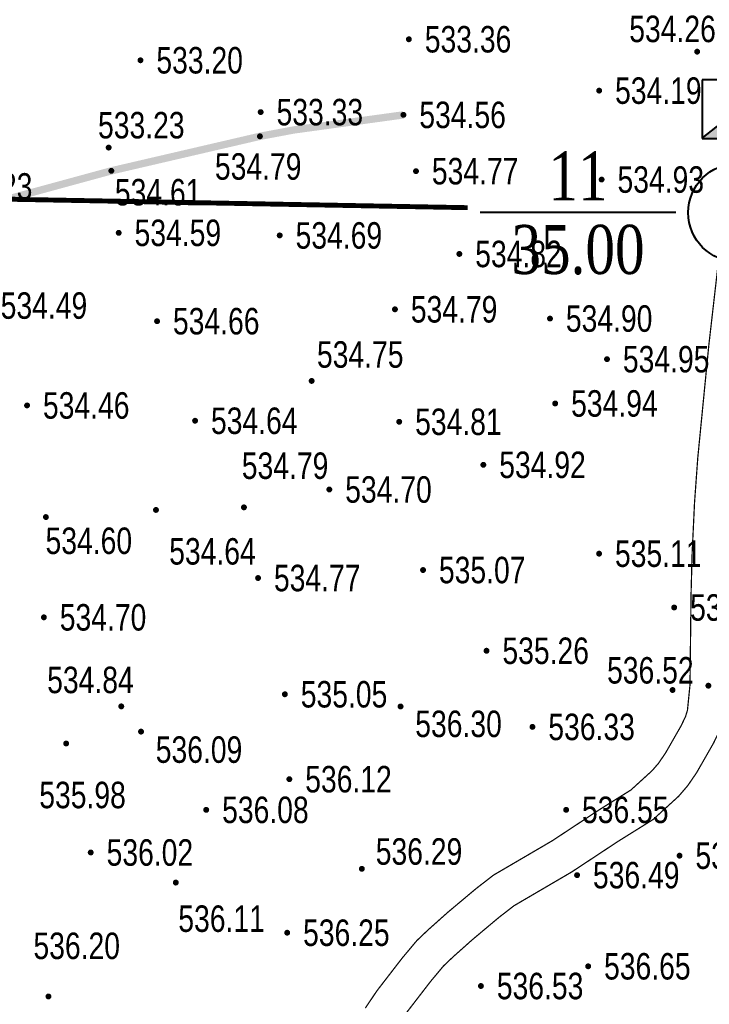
# Model space of a CAD drawing. Header units: millimetres. Extents: x 7408 to 22184, y -2085 to 5798.
# Drawn here: x 7596.46 to 7624.62, y -1948.31 to -1908.15 of the extents above; entities that cross this region are included whole.
import ezdxf
from ezdxf.enums import TextEntityAlignment as Align

# ---------------------------------------------------------------- set-up
doc = ezdxf.new("R2010")
doc.units = ezdxf.units.MM
for name, pattern in [('DASHDOT', [1, 0.5, -0.25, 0, -0.25]), ('PMX', [13, 10, -1, 0, -1, 0, -1]), ('X3', [5, 4, -1])]:
    doc.linetypes.add(name, pattern=pattern)
for name, color, linetype in [('DLSS', 4, 'Continuous'), ('GCD', 252, 'Continuous'), ('KTD', 7, 'Continuous'), ('挖方区', 5, 'Continuous'), ('道路-中心线', 12, 'DASHDOT')]:
    doc.layers.add(name, color=color, linetype=linetype)
doc.styles.add('DZNUM', font='TIMES.TTF')
doc.styles.add('HZ', font='jzfz_ena.shx', dxfattribs={"width": 0.7, "bigfont": 'jzfz_cna.shx'})
doc.styles.get("Standard").update_dxf_attribs({"font": 'SimSun.ttf', "width": 0.8})
doc.linetypes.add('陡坎线1', pattern='A,0.15,["|",Standard,S=0.2,R=0,X=0,Y=0],0.15', length=0.3)

# ---------------------------------------------------------------- blocks, each defined once
blk = doc.blocks.new('tl_ztk')
blk.add_line((0, 1.956), (0, -2.004))
blk.add_circle((0, 0), 2)
for points in [[(0.439, 1.901), (0.439, -1.894), (-0.003, 1.956), (-0.003, -1.894)], [(0.858, 1.742), (0.858, -1.77), (0.439, 1.901), (0.439, -1.894)], [(1.555, 1.233), (1.555, -1.274), (0.858, 1.742), (0.858, -1.77)], [(1.9, 0.461), (1.9, -0.476), (1.555, 1.233), (1.555, -1.274)]]:
    blk.add_solid(points)
blk = doc.blocks.new('tl_tjk')
for p, q in [((-1.428, -1.162), (1.571, 1.218)), ((1.572, 1.218), (-1.428, 1.218)), ((-1.428, 1.218), (-1.428, -1.182)), ((1.572, -1.182), (1.572, 1.218)), ((-1.428, -1.182), (1.572, -1.182))]:
    blk.add_line(p, q)
for points in [[(1.571, -0.658), (1.211, -1.191), (1.574, 1.218), (-1.425, -1.191)], [(1.571, -1.022), (1.571, -1.187), (1.571, -0.658), (1.211, -1.191)]]:
    blk.add_solid(points)
blk = doc.blocks.new('GC200')
at = {"linetype": 'Continuous', "const_width": 0.2, "flags": 128}
blk.add_lwpolyline([(-0.1, 0, 1), (0.1, 0, 1)], format="xyb", close=True, dxfattribs=at)
blk = doc.blocks.new('122121')
at = {"layer": 'GCD', "color": 252, "linetype": 'Continuous', "lineweight": 5}
ref = blk.add_blockref('GC200', (7624.119, -1909.454, 267.129), dxfattribs=dict(at, xscale=0.6, yscale=0.6, zscale=0.6))
ref.add_attrib('height', '534.26', dxfattribs={"linetype": 'Continuous', "height": 1.08, "style": 'HZ', "width": 0.8}).set_placement((7621.347, -1908.526, 267.129), align=Align.MIDDLE_LEFT)
ref = blk.add_blockref('GC200', (7612.351, -1908.948, 266.679), dxfattribs=dict(at, xscale=0.6, yscale=0.6, zscale=0.6))
ref.add_attrib('height', '533.36', dxfattribs={"linetype": 'Continuous', "height": 1.08, "style": 'HZ', "width": 0.8}).set_placement((7613, -1908.948, 266.679), align=Align.MIDDLE_LEFT)
ref = blk.add_blockref('GC200', (7601.394, -1909.805, 266.601), dxfattribs=dict(at, xscale=0.6, yscale=0.6, zscale=0.6))
ref.add_attrib('height', '533.20', dxfattribs={"linetype": 'Continuous', "height": 1.08, "style": 'HZ', "width": 0.8}).set_placement((7602.042, -1909.805, 266.601), align=Align.MIDDLE_LEFT)
ref = blk.add_blockref('GC200', (7620.119, -1911.043, 267.096), dxfattribs=dict(at, xscale=0.6, yscale=0.6, zscale=0.6))
ref.add_attrib('height', '534.19', dxfattribs={"linetype": 'Continuous', "height": 1.08, "style": 'HZ', "width": 0.8}).set_placement((7620.767, -1911.043, 267.096), align=Align.MIDDLE_LEFT)
ref = blk.add_blockref('GC200', (7606.301, -1911.919, 266.666), dxfattribs=dict(at, xscale=0.6, yscale=0.6, zscale=0.6))
ref.add_attrib('height', '533.33', dxfattribs={"linetype": 'Continuous', "height": 1.08, "style": 'HZ', "width": 0.8}).set_placement((7606.949, -1911.919, 266.666), align=Align.MIDDLE_LEFT)
ref = blk.add_blockref('GC200', (7612.128, -1912.032, 267.279), dxfattribs=dict(at, xscale=0.6, yscale=0.6, zscale=0.6))
ref.add_attrib('height', '534.56', dxfattribs={"linetype": 'Continuous', "height": 1.08, "style": 'HZ', "width": 0.8}).set_placement((7612.777, -1912.032, 267.279), align=Align.MIDDLE_LEFT)
ref = blk.add_blockref('GC200', (7600.095, -1913.366, 266.614), dxfattribs=dict(at, xscale=0.6, yscale=0.6, zscale=0.6))
ref.add_attrib('height', '533.23', dxfattribs={"linetype": 'Continuous', "height": 1.08, "style": 'HZ', "width": 0.8}).set_placement((7599.66, -1912.453, 266.614), align=Align.MIDDLE_LEFT)
ref = blk.add_blockref('GC200', (7606.27, -1912.906, 267.394), dxfattribs=dict(at, xscale=0.6, yscale=0.6, zscale=0.6))
ref.add_attrib('height', '534.79', dxfattribs={"linetype": 'Continuous', "height": 1.08, "style": 'HZ', "width": 0.8}).set_placement((7604.433, -1914.136, 267.394), align=Align.MIDDLE_LEFT)
ref = blk.add_blockref('GC200', (7612.641, -1914.328, 267.387), dxfattribs=dict(at, xscale=0.6, yscale=0.6, zscale=0.6))
ref.add_attrib('height', '534.77', dxfattribs={"linetype": 'Continuous', "height": 1.08, "style": 'HZ', "width": 0.8}).set_placement((7613.289, -1914.328, 267.387), align=Align.MIDDLE_LEFT)
ref = blk.add_blockref('GC200', (7600.204, -1914.314, 267.303), dxfattribs=dict(at, xscale=0.6, yscale=0.6, zscale=0.6))
ref.add_attrib('height', '534.61', dxfattribs={"linetype": 'Continuous', "height": 1.08, "style": 'HZ', "width": 0.8}).set_placement((7600.349, -1915.186, 267.303), align=Align.MIDDLE_LEFT)
ref = blk.add_blockref('GC200', (7620.219, -1914.67, 267.466), dxfattribs=dict(at, xscale=0.6, yscale=0.6, zscale=0.6))
ref.add_attrib('height', '534.93', dxfattribs={"linetype": 'Continuous', "height": 1.08, "style": 'HZ', "width": 0.8}).set_placement((7620.867, -1914.67, 267.466), align=Align.MIDDLE_LEFT)
ref = blk.add_blockref('GC200', (7592.801, -1914.95, 266.615), dxfattribs=dict(at, xscale=0.6, yscale=0.6, zscale=0.6))
ref.add_attrib('height', '533.23', dxfattribs={"linetype": 'Continuous', "height": 1.08, "style": 'HZ', "width": 0.8}).set_placement((7593.449, -1914.95, 266.615), align=Align.MIDDLE_LEFT)
ref = blk.add_blockref('GC200', (7600.505, -1916.843, 267.293), dxfattribs=dict(at, xscale=0.6, yscale=0.6, zscale=0.6))
ref.add_attrib('height', '534.59', dxfattribs={"linetype": 'Continuous', "height": 1.08, "style": 'HZ', "width": 0.8}).set_placement((7601.153, -1916.843, 267.293), align=Align.MIDDLE_LEFT)
ref = blk.add_blockref('GC200', (7607.078, -1916.948, 267.347), dxfattribs=dict(at, xscale=0.6, yscale=0.6, zscale=0.6))
ref.add_attrib('height', '534.69', dxfattribs={"linetype": 'Continuous', "height": 1.08, "style": 'HZ', "width": 0.8}).set_placement((7607.726, -1916.948, 267.347), align=Align.MIDDLE_LEFT)
ref = blk.add_blockref('GC200', (7614.411, -1917.704, 267.411), dxfattribs=dict(at, xscale=0.6, yscale=0.6, zscale=0.6))
ref.add_attrib('height', '534.82', dxfattribs={"linetype": 'Continuous', "height": 1.08, "style": 'HZ', "width": 0.8}).set_placement((7615.059, -1917.704, 267.411), align=Align.MIDDLE_LEFT)
ref = blk.add_blockref('GC200', (7595.039, -1919.809, 267.246), dxfattribs=dict(at, xscale=0.6, yscale=0.6, zscale=0.6))
ref.add_attrib('height', '534.49', dxfattribs={"linetype": 'Continuous', "height": 1.08, "style": 'HZ', "width": 0.8}).set_placement((7595.687, -1919.809, 267.246), align=Align.MIDDLE_LEFT)
ref = blk.add_blockref('GC200', (7611.782, -1919.962, 267.395), dxfattribs=dict(at, xscale=0.6, yscale=0.6, zscale=0.6))
ref.add_attrib('height', '534.79', dxfattribs={"linetype": 'Continuous', "height": 1.08, "style": 'HZ', "width": 0.8}).set_placement((7612.43, -1919.962, 267.395), align=Align.MIDDLE_LEFT)
ref = blk.add_blockref('GC200', (7602.071, -1920.446, 267.329), dxfattribs=dict(at, xscale=0.6, yscale=0.6, zscale=0.6))
ref.add_attrib('height', '534.66', dxfattribs={"linetype": 'Continuous', "height": 1.08, "style": 'HZ', "width": 0.8}).set_placement((7602.719, -1920.446, 267.329), align=Align.MIDDLE_LEFT)
ref = blk.add_blockref('GC200', (7618.111, -1920.339, 267.45), dxfattribs=dict(at, xscale=0.6, yscale=0.6, zscale=0.6))
ref.add_attrib('height', '534.90', dxfattribs={"linetype": 'Continuous', "height": 1.08, "style": 'HZ', "width": 0.8}).set_placement((7618.759, -1920.339, 267.45), align=Align.MIDDLE_LEFT)
ref = blk.add_blockref('GC200', (7608.382, -1922.883, 267.375), dxfattribs=dict(at, xscale=0.6, yscale=0.6, zscale=0.6))
ref.add_attrib('height', '534.75', dxfattribs={"linetype": 'Continuous', "height": 1.08, "style": 'HZ', "width": 0.8}).set_placement((7608.598, -1921.804, 267.375), align=Align.MIDDLE_LEFT)
ref = blk.add_blockref('GC200', (7620.439, -1921.996, 267.476), dxfattribs=dict(at, xscale=0.6, yscale=0.6, zscale=0.6))
ref.add_attrib('height', '534.95', dxfattribs={"linetype": 'Continuous', "height": 1.08, "style": 'HZ', "width": 0.8}).set_placement((7621.087, -1921.996, 267.476), align=Align.MIDDLE_LEFT)
ref = blk.add_blockref('GC200', (7596.764, -1923.882, 267.232), dxfattribs=dict(at, xscale=0.6, yscale=0.6, zscale=0.6))
ref.add_attrib('height', '534.46', dxfattribs={"linetype": 'Continuous', "height": 1.08, "style": 'HZ', "width": 0.8}).set_placement((7597.412, -1923.882, 267.232), align=Align.MIDDLE_LEFT)
ref = blk.add_blockref('GC200', (7618.324, -1923.801, 267.469), dxfattribs=dict(at, xscale=0.6, yscale=0.6, zscale=0.6))
ref.add_attrib('height', '534.94', dxfattribs={"linetype": 'Continuous', "height": 1.08, "style": 'HZ', "width": 0.8}).set_placement((7618.973, -1923.801, 267.469), align=Align.MIDDLE_LEFT)
ref = blk.add_blockref('GC200', (7603.623, -1924.507, 267.32), dxfattribs=dict(at, xscale=0.6, yscale=0.6, zscale=0.6))
ref.add_attrib('height', '534.64', dxfattribs={"linetype": 'Continuous', "height": 1.08, "style": 'HZ', "width": 0.8}).set_placement((7604.272, -1924.507, 267.32), align=Align.MIDDLE_LEFT)
ref = blk.add_blockref('GC200', (7611.957, -1924.549, 267.407), dxfattribs=dict(at, xscale=0.6, yscale=0.6, zscale=0.6))
ref.add_attrib('height', '534.81', dxfattribs={"linetype": 'Continuous', "height": 1.08, "style": 'HZ', "width": 0.8}).set_placement((7612.605, -1924.549, 267.407), align=Align.MIDDLE_LEFT)
ref = blk.add_blockref('GC200', (7605.618, -1928.039, 267.394), dxfattribs=dict(at, xscale=0.6, yscale=0.6, zscale=0.6))
ref.add_attrib('height', '534.79', dxfattribs={"linetype": 'Continuous', "height": 1.08, "style": 'HZ', "width": 0.8}).set_placement((7605.53, -1926.34, 267.394), align=Align.MIDDLE_LEFT)
ref = blk.add_blockref('GC200', (7615.391, -1926.304, 267.459), dxfattribs=dict(at, xscale=0.6, yscale=0.6, zscale=0.6))
ref.add_attrib('height', '534.92', dxfattribs={"linetype": 'Continuous', "height": 1.08, "style": 'HZ', "width": 0.8}).set_placement((7616.039, -1926.304, 267.459), align=Align.MIDDLE_LEFT)
ref = blk.add_blockref('GC200', (7609.103, -1927.31, 267.352), dxfattribs=dict(at, xscale=0.6, yscale=0.6, zscale=0.6))
ref.add_attrib('height', '534.70', dxfattribs={"linetype": 'Continuous', "height": 1.08, "style": 'HZ', "width": 0.8}).set_placement((7609.751, -1927.31, 267.352), align=Align.MIDDLE_LEFT)
ref = blk.add_blockref('GC200', (7597.533, -1928.435, 267.301), dxfattribs=dict(at, xscale=0.6, yscale=0.6, zscale=0.6))
ref.add_attrib('height', '534.60', dxfattribs={"linetype": 'Continuous', "height": 1.08, "style": 'HZ', "width": 0.8}).set_placement((7597.518, -1929.401, 267.301), align=Align.MIDDLE_LEFT)
ref = blk.add_blockref('GC200', (7602.026, -1928.144, 267.32), dxfattribs=dict(at, xscale=0.6, yscale=0.6, zscale=0.6))
ref.add_attrib('height', '534.64', dxfattribs={"linetype": 'Continuous', "height": 1.08, "style": 'HZ', "width": 0.8}).set_placement((7602.566, -1929.833, 267.32), align=Align.MIDDLE_LEFT)
ref = blk.add_blockref('GC200', (7620.116, -1929.928, 267.556), dxfattribs=dict(at, xscale=0.6, yscale=0.6, zscale=0.6))
ref.add_attrib('height', '535.11', dxfattribs={"linetype": 'Continuous', "height": 1.08, "style": 'HZ', "width": 0.8}).set_placement((7620.764, -1929.928, 267.556), align=Align.MIDDLE_LEFT)
ref = blk.add_blockref('GC200', (7612.929, -1930.595, 267.536), dxfattribs=dict(at, xscale=0.6, yscale=0.6, zscale=0.6))
ref.add_attrib('height', '535.07', dxfattribs={"linetype": 'Continuous', "height": 1.08, "style": 'HZ', "width": 0.8}).set_placement((7613.577, -1930.595, 267.536), align=Align.MIDDLE_LEFT)
ref = blk.add_blockref('GC200', (7606.194, -1930.921, 267.384), dxfattribs=dict(at, xscale=0.6, yscale=0.6, zscale=0.6))
ref.add_attrib('height', '534.77', dxfattribs={"linetype": 'Continuous', "height": 1.08, "style": 'HZ', "width": 0.8}).set_placement((7606.842, -1930.921, 267.384), align=Align.MIDDLE_LEFT)
ref = blk.add_blockref('GC200', (7623.182, -1932.122, 267.68), dxfattribs=dict(at, xscale=0.6, yscale=0.6, zscale=0.6))
ref.add_attrib('height', '535.36', dxfattribs={"linetype": 'Continuous', "height": 1.08, "style": 'HZ', "width": 0.8}).set_placement((7623.831, -1932.122, 267.68), align=Align.MIDDLE_LEFT)
ref = blk.add_blockref('GC200', (7597.45, -1932.524, 267.349), dxfattribs=dict(at, xscale=0.6, yscale=0.6, zscale=0.6))
ref.add_attrib('height', '534.70', dxfattribs={"linetype": 'Continuous', "height": 1.08, "style": 'HZ', "width": 0.8}).set_placement((7598.099, -1932.524, 267.349), align=Align.MIDDLE_LEFT)
ref = blk.add_blockref('GC200', (7615.52, -1933.887, 267.63), dxfattribs=dict(at, xscale=0.6, yscale=0.6, zscale=0.6))
ref.add_attrib('height', '535.26', dxfattribs={"linetype": 'Continuous', "height": 1.08, "style": 'HZ', "width": 0.8}).set_placement((7616.169, -1933.887, 267.63), align=Align.MIDDLE_LEFT)
ref = blk.add_blockref('GC200', (7623.115, -1935.489, 268.258), dxfattribs=dict(at, xscale=0.6, yscale=0.6, zscale=0.6))
ref.add_attrib('height', '536.52', dxfattribs={"linetype": 'Continuous', "height": 1.08, "style": 'HZ', "width": 0.8}).set_placement((7620.441, -1934.685, 268.258), align=Align.MIDDLE_LEFT)
ref = blk.add_blockref('GC200', (7600.61, -1936.156, 267.418), dxfattribs=dict(at, xscale=0.6, yscale=0.6, zscale=0.6))
ref.add_attrib('height', '534.84', dxfattribs={"linetype": 'Continuous', "height": 1.08, "style": 'HZ', "width": 0.8}).set_placement((7597.585, -1935.077, 267.418), align=Align.MIDDLE_LEFT)
ref = blk.add_blockref('GC200', (7607.288, -1935.662, 267.526), dxfattribs=dict(at, xscale=0.6, yscale=0.6, zscale=0.6))
ref.add_attrib('height', '535.05', dxfattribs={"linetype": 'Continuous', "height": 1.08, "style": 'HZ', "width": 0.8}).set_placement((7607.937, -1935.662, 267.526), align=Align.MIDDLE_LEFT)
ref = blk.add_blockref('GC200', (7624.577, -1935.312, 268.119), dxfattribs=dict(at, xscale=0.6, yscale=0.6, zscale=0.6))
ref.add_attrib('height', '536.24', dxfattribs={"linetype": 'Continuous', "height": 1.08, "style": 'HZ', "width": 0.8}).set_placement((7625.225, -1935.312, 268.119), align=Align.MIDDLE_LEFT)
ref = blk.add_blockref('GC200', (7612.012, -1936.16, 268.149), dxfattribs=dict(at, xscale=0.6, yscale=0.6, zscale=0.6))
ref.add_attrib('height', '536.30', dxfattribs={"linetype": 'Continuous', "height": 1.08, "style": 'HZ', "width": 0.8}).set_placement((7612.611, -1936.868, 268.149), align=Align.MIDDLE_LEFT)
ref = blk.add_blockref('GC200', (7617.395, -1936.993, 268.167), dxfattribs=dict(at, xscale=0.6, yscale=0.6, zscale=0.6))
ref.add_attrib('height', '536.33', dxfattribs={"linetype": 'Continuous', "height": 1.08, "style": 'HZ', "width": 0.8}).set_placement((7618.043, -1936.993, 268.167), align=Align.MIDDLE_LEFT)
ref = blk.add_blockref('GC200', (7601.417, -1937.185, 268.047), dxfattribs=dict(at, xscale=0.6, yscale=0.6, zscale=0.6))
ref.add_attrib('height', '536.09', dxfattribs={"linetype": 'Continuous', "height": 1.08, "style": 'HZ', "width": 0.8}).set_placement((7602.017, -1937.919, 268.047), align=Align.MIDDLE_LEFT)
ref = blk.add_blockref('GC200', (7598.359, -1937.669, 267.991), dxfattribs=dict(at, xscale=0.6, yscale=0.6, zscale=0.6))
ref.add_attrib('height', '535.98', dxfattribs={"linetype": 'Continuous', "height": 1.08, "style": 'HZ', "width": 0.8}).set_placement((7597.262, -1939.77, 267.991), align=Align.MIDDLE_LEFT)
ref = blk.add_blockref('GC200', (7607.471, -1939.125, 268.062), dxfattribs=dict(at, xscale=0.6, yscale=0.6, zscale=0.6))
ref.add_attrib('height', '536.12', dxfattribs={"linetype": 'Continuous', "height": 1.08, "style": 'HZ', "width": 0.8}).set_placement((7608.119, -1939.125, 268.062), align=Align.MIDDLE_LEFT)
ref = blk.add_blockref('GC200', (7604.078, -1940.376, 268.041), dxfattribs=dict(at, xscale=0.6, yscale=0.6, zscale=0.6))
ref.add_attrib('height', '536.08', dxfattribs={"linetype": 'Continuous', "height": 1.08, "style": 'HZ', "width": 0.8}).set_placement((7604.727, -1940.376, 268.041), align=Align.MIDDLE_LEFT)
ref = blk.add_blockref('GC200', (7618.77, -1940.376, 268.274), dxfattribs=dict(at, xscale=0.6, yscale=0.6, zscale=0.6))
ref.add_attrib('height', '536.55', dxfattribs={"linetype": 'Continuous', "height": 1.08, "style": 'HZ', "width": 0.8}).set_placement((7619.418, -1940.376, 268.274), align=Align.MIDDLE_LEFT)
ref = blk.add_blockref('GC200', (7599.363, -1942.115, 268.011), dxfattribs=dict(at, xscale=0.6, yscale=0.6, zscale=0.6))
ref.add_attrib('height', '536.02', dxfattribs={"linetype": 'Continuous', "height": 1.08, "style": 'HZ', "width": 0.8}).set_placement((7600.011, -1942.115, 268.011), align=Align.MIDDLE_LEFT)
ref = blk.add_blockref('GC200', (7610.432, -1942.781, 268.142), dxfattribs=dict(at, xscale=0.6, yscale=0.6, zscale=0.6))
ref.add_attrib('height', '536.29', dxfattribs={"linetype": 'Continuous', "height": 1.08, "style": 'HZ', "width": 0.8}).set_placement((7610.998, -1942.074, 268.142), align=Align.MIDDLE_LEFT)
ref = blk.add_blockref('GC200', (7623.4, -1942.245, 268.355), dxfattribs=dict(at, xscale=0.6, yscale=0.6, zscale=0.6))
ref.add_attrib('height', '536.71', dxfattribs={"linetype": 'Continuous', "height": 1.08, "style": 'HZ', "width": 0.8}).set_placement((7624.048, -1942.245, 268.355), align=Align.MIDDLE_LEFT)
ref = blk.add_blockref('GC200', (7619.217, -1943.039, 268.245), dxfattribs=dict(at, xscale=0.6, yscale=0.6, zscale=0.6))
ref.add_attrib('height', '536.49', dxfattribs={"linetype": 'Continuous', "height": 1.08, "style": 'HZ', "width": 0.8}).set_placement((7619.865, -1943.039, 268.245), align=Align.MIDDLE_LEFT)
ref = blk.add_blockref('GC200', (7602.836, -1943.342, 268.055), dxfattribs=dict(at, xscale=0.6, yscale=0.6, zscale=0.6))
ref.add_attrib('height', '536.11', dxfattribs={"linetype": 'Continuous', "height": 1.08, "style": 'HZ', "width": 0.8}).set_placement((7602.938, -1944.814, 268.055), align=Align.MIDDLE_LEFT)
ref = blk.add_blockref('GC200', (7607.383, -1945.387, 268.125), dxfattribs=dict(at, xscale=0.6, yscale=0.6, zscale=0.6))
ref.add_attrib('height', '536.25', dxfattribs={"linetype": 'Continuous', "height": 1.08, "style": 'HZ', "width": 0.8}).set_placement((7608.031, -1945.387, 268.125), align=Align.MIDDLE_LEFT)
ref = blk.add_blockref('GC200', (7597.636, -1947.986, 268.101), dxfattribs=dict(at, xscale=0.6, yscale=0.6, zscale=0.6))
ref.add_attrib('height', '536.20', dxfattribs={"linetype": 'Continuous', "height": 1.08, "style": 'HZ', "width": 0.8}).set_placement((7597.024, -1945.921, 268.101), align=Align.MIDDLE_LEFT)
ref = blk.add_blockref('GC200', (7619.67, -1946.756, 268.322), dxfattribs=dict(at, xscale=0.6, yscale=0.6, zscale=0.6))
ref.add_attrib('height', '536.65', dxfattribs={"linetype": 'Continuous', "height": 1.08, "style": 'HZ', "width": 0.8}).set_placement((7620.318, -1946.756, 268.322), align=Align.MIDDLE_LEFT)
ref = blk.add_blockref('GC200', (7615.292, -1947.56, 268.265), dxfattribs=dict(at, xscale=0.6, yscale=0.6, zscale=0.6))
ref.add_attrib('height', '536.53', dxfattribs={"linetype": 'Continuous', "height": 1.08, "style": 'HZ', "width": 0.8}).set_placement((7615.94, -1947.56, 268.265), align=Align.MIDDLE_LEFT)

msp = doc.modelspace()

# ---------------------------------------------------------------- linework, layer by layer
at = {"layer": 'DLSS', "linetype": 'X3', "const_width": 0.05, "elevation": -268.012, "flags": 128}
msp.add_lwpolyline([(7741.582, -1990.424), (7741.381, -1990.569), (7739.566, -1990.551), (7738.783, -1990.584), (7736.703, -1990.762), (7734.715, -1990.977), (7733.112, -1991.256), (7730.54, -1991.767), (7725.872, -1992.84), (7719.121, -1994.272), (7715.845, -1994.883), (7714.073, -1995.018), (7711.067, -1995.216), (7706.035, -1995.423), (7704.671, -1995.529), (7703.377, -1995.679), (7697.227, -1996.506), (7688.717, -1997.798), (7679.551, -1999.3), (7671.555, -2000.703), (7664.236, -2001.908), (7659.19, -2002.862), (7656.906, -2003.321), (7650.318, -2004.934), (7649.167, -2005.132), (7648.007, -2005.303), (7642.223, -2005.935), (7640.447, -2006.172), (7639.157, -2006.369), (7632.691, -2007.561), (7625.942, -2008.585), (7619.601, -2009.535), (7617.092, -2009.747), (7611.405, -2010.134), (7610.004, -2010.163), (7608.278, -2010.213), (7598.629, -2010.011), (7596.935, -2009.918), (7596.061, -2009.797), (7592.358, -2009.046), (7589.022, -2008.544), (7587.934, -2008.446), (7586.907, -2008.418), (7583.31, -2008.469), (7582.173, -2008.412), (7581.41, -2008.341), (7579.917, -2008.097), (7578.673, -2007.752), (7578.256, -2007.553), (7577.965, -2007.214), (7577.898, -2007.007), (7577.853, -2006.674), (7577.804, -2005.727), (7578.06, -2004.876), (7578.346, -2004.084), (7582.205, -1995.722), (7582.692, -1994.793), (7583.156, -1994.14), (7585.644, -1991.445), (7586.194, -1990.901), (7586.672, -1990.429), (7587.58, -1989.662), (7588.24, -1989.088), (7593.498, -1985.196), (7596.716, -1982.774), (7598.473, -1981.277), (7603.217, -1977.007), (7605.231, -1975.121), (7607.631, -1972.512), (7608.374, -1971.683), (7609.207, -1970.445), (7609.78, -1969.437), (7610.085, -1968.885), (7610.415, -1967.916), (7610.616, -1966.962), (7610.758, -1965.97), (7610.547, -1960.615), (7610.474, -1958.98), (7610.223, -1955.584), (7610.265, -1954.694), (7610.388, -1953.639), (7610.584, -1952.506), (7610.941, -1951.281), (7611.253, -1950.423), (7611.868, -1949.224), (7612.264, -1948.635), (7613.243, -1947.366), (7613.768, -1946.739), (7614.155, -1946.372), (7614.93, -1945.682), (7616.021, -1944.767), (7616.643, -1944.286), (7618.998, -1942.909), (7620.891, -1941.661), (7622.326, -1940.766), (7623.36, -1939.824), (7623.729, -1939.396), (7624.096, -1938.862), (7624.79, -1937.65), (7625.044, -1937.122), (7625.202, -1936.607), (7625.327, -1935.354), (7625.369, -1931.648), (7625.414, -1929.941), (7625.51, -1927.936), (7625.639, -1926.147), (7626.087, -1921.577), (7626.523, -1917.781), (7626.732, -1915.846), (7626.844, -1913.34), (7626.888, -1910.811), (7626.896, -1908.483), (7626.988, -1904.175), (7627.011, -1902.7), (7626.916, -1900.758), (7626.867, -1900)], dxfattribs=at)
at = {"layer": 'DLSS', "linetype": 'Continuous', "const_width": 0.05, "elevation": -268.012, "flags": 128}
msp.add_lwpolyline([(7610.573, -1948.461), (7611.046, -1947.757), (7612.074, -1946.426), (7612.674, -1945.71), (7613.139, -1945.268), (7613.95, -1944.546), (7615.081, -1943.599), (7615.802, -1943.04), (7618.206, -1941.635), (7620.081, -1940.399), (7621.416, -1939.565), (7622.283, -1938.776), (7622.539, -1938.479), (7622.825, -1938.063), (7623.462, -1936.951), (7623.643, -1936.574), (7623.724, -1936.31), (7623.827, -1935.271), (7623.869, -1931.62), (7623.915, -1929.885), (7624.012, -1927.846), (7624.144, -1926.02), (7624.596, -1921.419), (7625.033, -1917.615)], dxfattribs=at)
at = {"layer": 'KTD'}
msp.add_line((7623.255, -1916.02), (7615.255, -1916.02), dxfattribs=at)
at = {"layer": 'KTD', "linetype": 'PMX', "ltscale": 0.025, "const_width": 0.2}
msp.add_lwpolyline([(7592.919, -1915.415), (7614.755, -1915.817)], dxfattribs=at)
at = {"layer": '挖方区', "color": 150, "linetype": '陡坎线1', "ltscale": 5, "const_width": 0.3}
msp.add_lwpolyline([(7594.811, -1915.784), (7600.204, -1914.314), (7606.27, -1912.906), (7607.646, -1912.648), (7612.128, -1912.032)], dxfattribs=at)

# ---------------------------------------------------------------- block references
at = {"layer": 'KTD'}
for name, p in [('tl_tjk', (7625.755, -1911.82)), ('tl_ztk', (7625.755, -1916.02))]:
    msp.add_blockref(name, p, dxfattribs=at)
at = {"layer": '道路-中心线', "linetype": 'Continuous'}
msp.add_blockref('122121', (0, 0), dxfattribs=at)

# ---------------------------------------------------------------- texts
at = {"layer": 'KTD', "style": 'DZNUM', "width": 0.8}
for s, p in [('11', (7619.255, -1914.52)), ('35.00', (7619.255, -1917.52))]:
    msp.add_text(s, height=2, dxfattribs=at).set_placement(p, align=Align.MIDDLE_CENTER)

doc.saveas('drawing.dxf')
